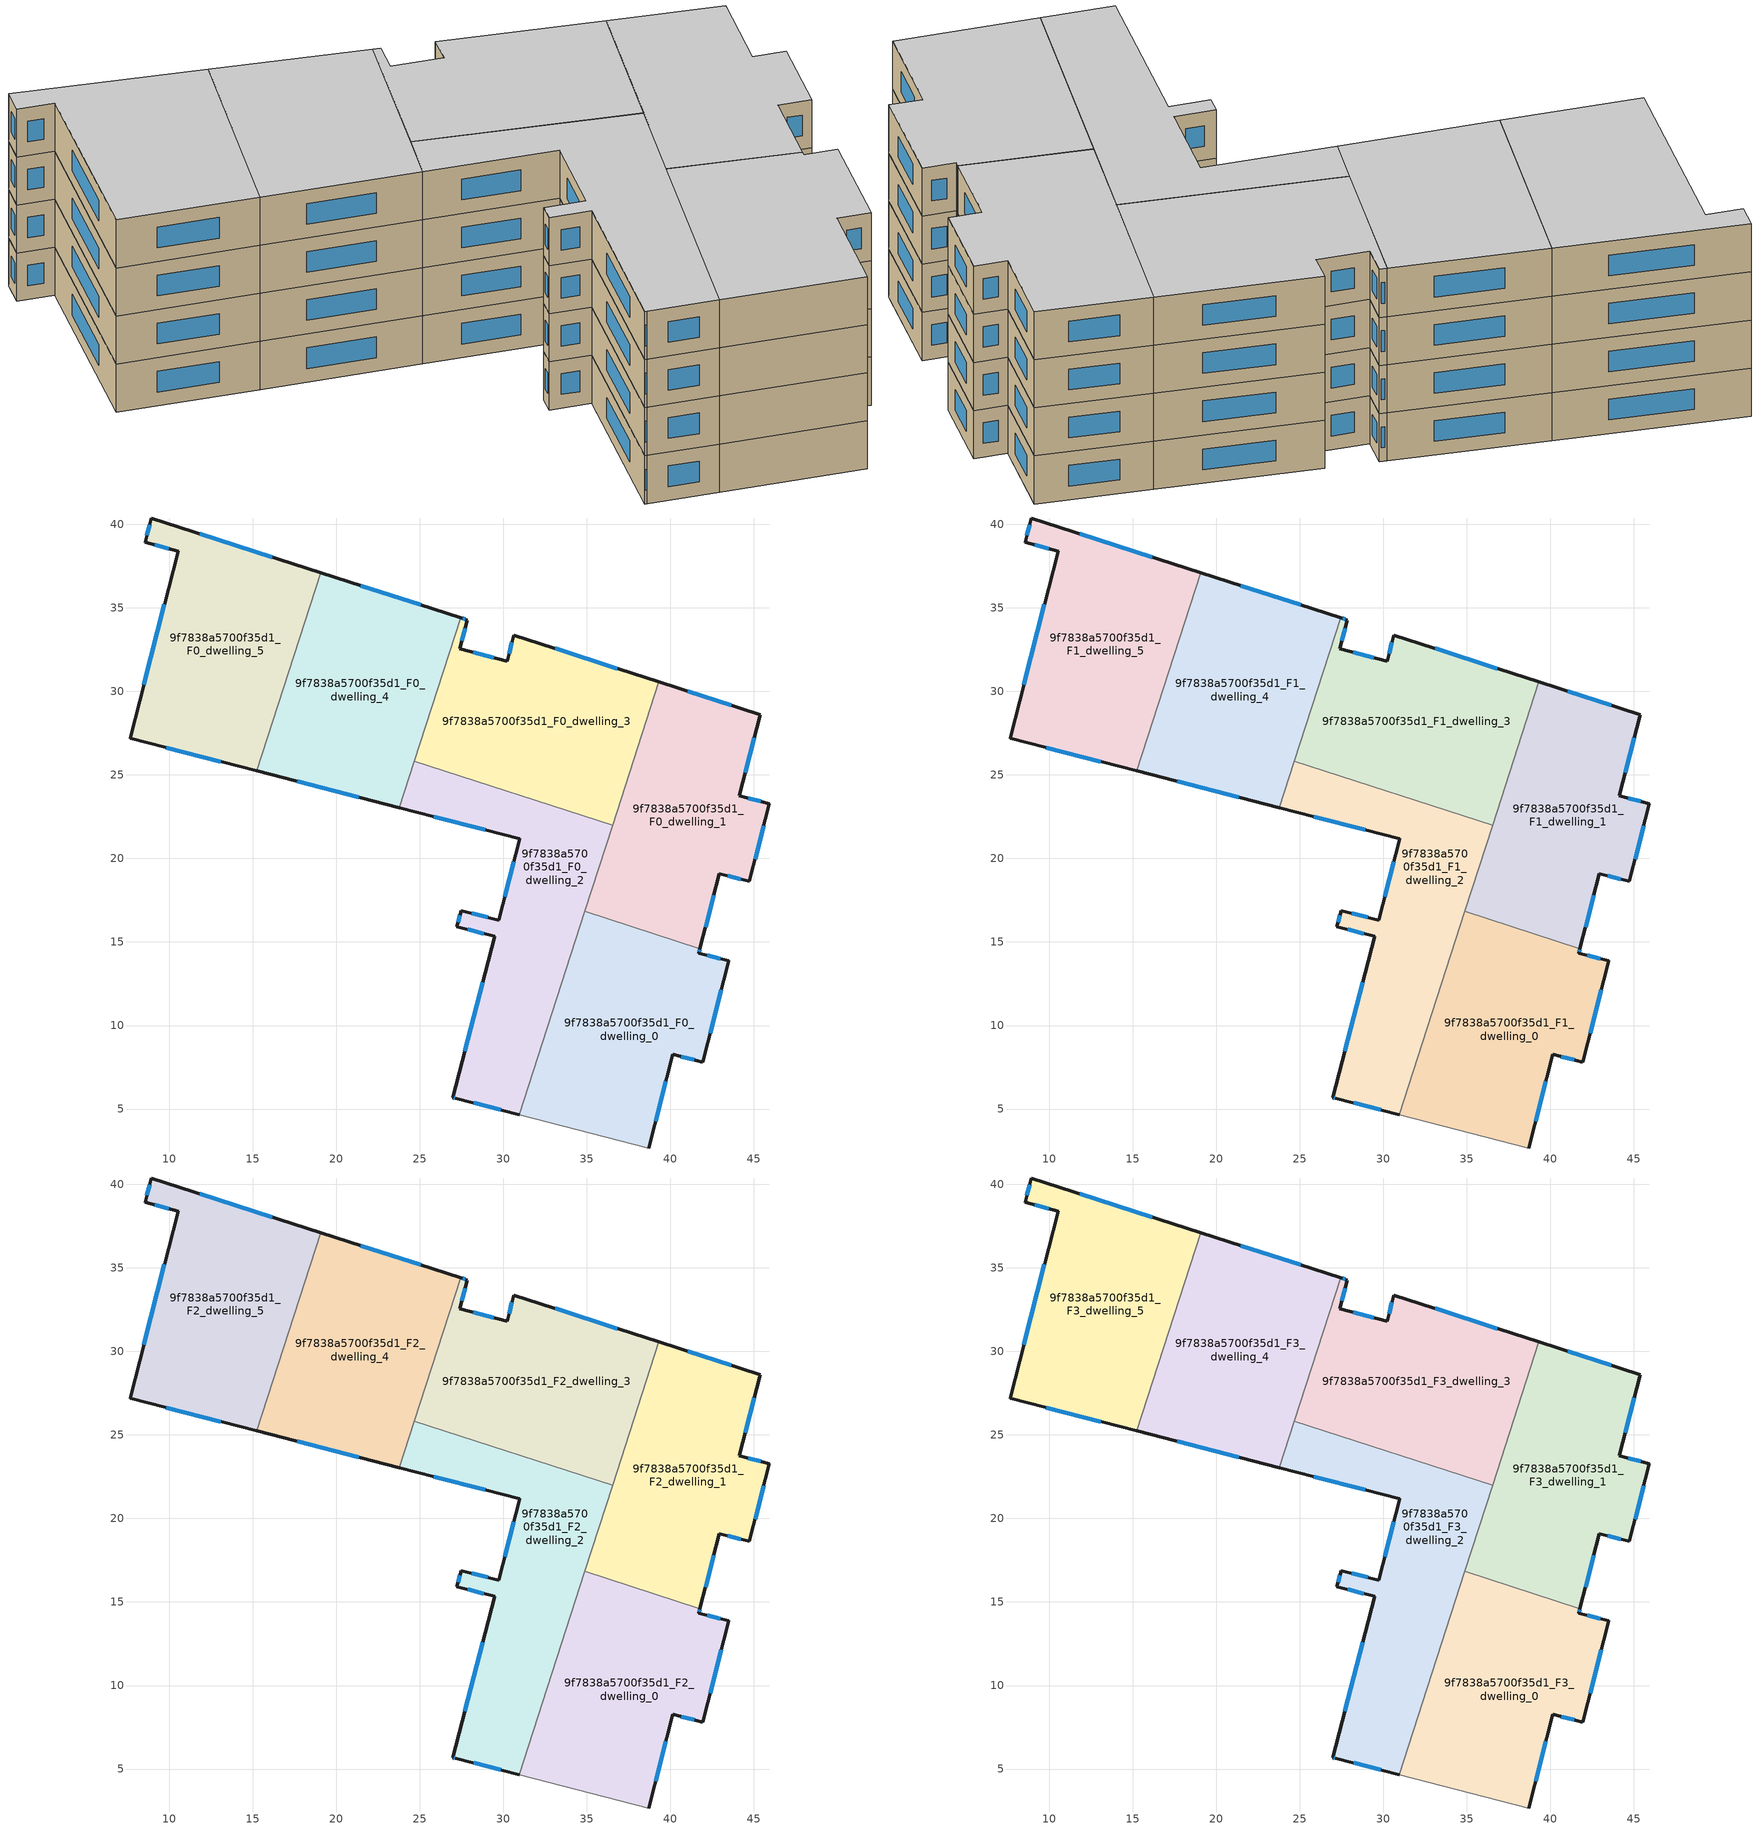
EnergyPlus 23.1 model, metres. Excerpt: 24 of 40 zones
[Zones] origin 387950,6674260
9f7838a5700f35d1_F0_dwelling_0
 floor ground (EU_floor_Construction): 41.78,14.61 41.71,14.33 43.51,13.87 41.95,7.81 40.15,8.27 38.71,2.67 30.95,4.67 34.88,16.83 z0
 wall outside (EU_wall_Construction): 38.71,2.67 40.15,8.27 41.95,7.81 43.51,13.87 41.71,14.33 41.78,14.61 z0:3
 wall adiabatic (EU_wall_Construction): 30.95,4.67 38.71,2.67 z0:3
 wall to 9f7838a5700f35d1_F0_dwelling_1 (EU_wall_Construction): 41.78,14.61 34.88,16.83 z0:3
 wall to 9f7838a5700f35d1_F0_dwelling_2 (EU_wall_Construction): 34.88,16.83 30.95,4.67 z0:3
 window (EU_Window_Construction): 42.4,9.54 43.07,12.14 / 40.66,8.14 41.44,7.94 / 39.12,4.27 39.74,6.67 / 41.73,14.41 41.76,14.53 / 43,14 42.22,14.2 z0.86:2.14
9f7838a5700f35d1_F0_dwelling_1
 floor ground (EU_floor_Construction): 45.4,28.61 44.14,23.75 45.94,23.28 44.74,18.64 42.94,19.09 41.78,14.61 34.88,16.83 39.32,30.57 z0
 wall outside (EU_wall_Construction): 41.78,14.61 42.94,19.09 44.74,18.64 45.94,23.28 44.14,23.75 45.4,28.61 39.32,30.57 z0:3
 wall to 9f7838a5700f35d1_F0_dwelling_3 (EU_wall_Construction): 39.32,30.57 36.55,22 z0:3
 wall to 9f7838a5700f35d1_F0_dwelling_2 (EU_wall_Construction): 36.55,22 34.88,16.83 z0:3
 window (EU_Window_Construction): 43.46,18.96 44.23,18.77 / 42.11,15.89 42.61,17.81 / 43.66,29.17 41.05,30.01 / 44.5,25.14 45.04,27.22 / 45.43,23.42 44.66,23.61 / 45.09,19.96 45.6,21.95 z0.86:2.14
9f7838a5700f35d1_F0_dwelling_2
 floor ground (EU_floor_Construction): 36.55,22 30.95,4.67 27.14,5.65 26.99,5.69 29.48,15.34 27.23,15.92 27.48,16.88 29.73,16.32 30.99,21.19 23.78,23.04 24.68,25.83 z0
 wall outside (EU_wall_Construction): 23.78,23.04 30.99,21.19 29.73,16.32 27.48,16.88 27.23,15.92 29.48,15.34 26.99,5.69 27.14,5.65 30.95,4.67 z0:3
 wall to 9f7838a5700f35d1_F0_dwelling_3 (EU_wall_Construction): 36.55,22 24.68,25.83 z0:3
 wall to 9f7838a5700f35d1_F0_dwelling_4 (EU_wall_Construction): 24.68,25.83 23.78,23.04 z0:3
 window (EU_Window_Construction): 28.77,12.58 27.7,8.44 / 27.88,15.75 28.84,15.5 / 27.41,16.61 27.3,16.19 / 29.09,16.48 28.12,16.72 / 30.63,19.79 30.09,17.71 / 25.84,22.51 28.93,21.72 / 28.23,5.37 29.86,4.95 / 27.03,5.68 27.1,5.66 z0.86:2.14
9f7838a5700f35d1_F0_dwelling_3
 floor ground (EU_floor_Construction): 39.32,30.57 36.55,22 24.68,25.83 27.45,34.41 27.85,34.28 27.4,32.54 30.24,31.82 30.64,33.38 z0
 wall outside (EU_wall_Construction): 39.32,30.57 30.64,33.38 30.24,31.82 27.4,32.54 27.85,34.28 27.45,34.41 z0:3
 wall to 9f7838a5700f35d1_F0_dwelling_4 (EU_wall_Construction): 27.45,34.41 24.68,25.84 z0:3
 window (EU_Window_Construction): 27.53,33.04 27.72,33.78 / 29.43,32.03 28.21,32.34 / 30.52,32.93 30.35,32.27 / 36.84,31.37 33.12,32.57 / 27.74,34.31 27.56,34.37 z0.86:2.14
9f7838a5700f35d1_F0_dwelling_4
 floor ground (EU_floor_Construction): 27.45,34.41 23.78,23.04 15.24,25.25 19.08,37.11 z0
 wall outside (EU_wall_Construction): 15.24,25.25 23.78,23.04 / 27.45,34.41 19.08,37.11 z0:3
 wall to 9f7838a5700f35d1_F0_dwelling_5 (EU_wall_Construction): 19.08,37.11 15.24,25.25 z0:3
 window (EU_Window_Construction): 17.68,24.62 21.34,23.67 / 25.06,35.18 21.47,36.34 z0.86:2.14
9f7838a5700f35d1_F0_dwelling_5
 floor ground (EU_floor_Construction): 19.08,37.11 15.24,25.25 7.66,27.2 10.55,38.41 8.56,38.92 8.94,40.38 z0
 wall outside (EU_wall_Construction): 19.08,37.11 8.94,40.38 8.56,38.92 10.55,38.41 7.66,27.2 15.24,25.25 z0:3
 window (EU_Window_Construction): 8.83,39.97 8.67,39.34 / 16.18,38.04 11.83,39.45 / 9.83,26.64 13.08,25.8 / 9.72,35.21 8.48,30.4 / 9.13,38.77 9.98,38.55 z0.86:2.14
9f7838a5700f35d1_F1_dwelling_0
 floor to 9f7838a5700f35d1_F0_dwelling_0 (EU_floor_Construction): 41.78,14.61 41.71,14.33 43.51,13.87 41.95,7.81 40.15,8.27 38.71,2.67 30.95,4.67 34.88,16.83 z3
 wall outside (EU_wall_Construction): 38.71,2.67 40.15,8.27 41.95,7.81 43.51,13.87 41.71,14.33 41.78,14.61 z3:6
 wall adiabatic (EU_wall_Construction): 30.95,4.67 38.71,2.67 z3:6
 wall to 9f7838a5700f35d1_F1_dwelling_1 (EU_wall_Construction): 41.78,14.61 34.88,16.83 z3:6
 wall to 9f7838a5700f35d1_F1_dwelling_2 (EU_wall_Construction): 34.88,16.83 30.95,4.67 z3:6
 window (EU_Window_Construction): 42.4,9.54 43.07,12.14 / 40.66,8.14 41.44,7.94 / 39.12,4.27 39.74,6.67 / 41.73,14.41 41.76,14.53 / 43,14 42.22,14.2 z3.86:5.14
9f7838a5700f35d1_F1_dwelling_1
 floor to 9f7838a5700f35d1_F0_dwelling_1 (EU_floor_Construction): 45.4,28.61 44.14,23.75 45.94,23.28 44.74,18.64 42.94,19.09 41.78,14.61 34.88,16.83 39.32,30.57 z3
 wall outside (EU_wall_Construction): 41.78,14.61 42.94,19.09 44.74,18.64 45.94,23.28 44.14,23.75 45.4,28.61 39.32,30.57 z3:6
 wall to 9f7838a5700f35d1_F1_dwelling_3 (EU_wall_Construction): 39.32,30.57 36.55,22 z3:6
 wall to 9f7838a5700f35d1_F1_dwelling_2 (EU_wall_Construction): 36.55,22 34.88,16.83 z3:6
 window (EU_Window_Construction): 43.46,18.96 44.23,18.77 / 42.11,15.89 42.61,17.81 / 43.66,29.17 41.05,30.01 / 44.5,25.14 45.04,27.22 / 45.43,23.42 44.66,23.61 / 45.09,19.96 45.6,21.95 z3.86:5.14
9f7838a5700f35d1_F1_dwelling_2
 floor to 9f7838a5700f35d1_F0_dwelling_2 (EU_floor_Construction): 36.55,22 30.95,4.67 27.14,5.65 26.99,5.69 29.48,15.34 27.23,15.92 27.48,16.88 29.73,16.32 30.99,21.19 23.78,23.04 24.68,25.83 z3
 wall outside (EU_wall_Construction): 23.78,23.04 30.99,21.19 29.73,16.32 27.48,16.88 27.23,15.92 29.48,15.34 26.99,5.69 27.14,5.65 30.95,4.67 z3:6
 wall to 9f7838a5700f35d1_F1_dwelling_3 (EU_wall_Construction): 36.55,22 24.68,25.83 z3:6
 wall to 9f7838a5700f35d1_F1_dwelling_4 (EU_wall_Construction): 24.68,25.83 23.78,23.04 z3:6
 window (EU_Window_Construction): 28.77,12.58 27.7,8.44 / 27.88,15.75 28.84,15.5 / 27.41,16.61 27.3,16.19 / 29.09,16.48 28.12,16.72 / 30.63,19.79 30.09,17.71 / 25.84,22.51 28.93,21.72 / 28.23,5.37 29.86,4.95 / 27.03,5.68 27.1,5.66 z3.86:5.14
9f7838a5700f35d1_F1_dwelling_3
 floor to 9f7838a5700f35d1_F0_dwelling_3 (EU_floor_Construction): 39.32,30.57 36.55,22 24.68,25.83 27.45,34.41 27.85,34.28 27.4,32.54 30.24,31.82 30.64,33.38 z3
 wall outside (EU_wall_Construction): 39.32,30.57 30.64,33.38 30.24,31.82 27.4,32.54 27.85,34.28 27.45,34.41 z3:6
 wall to 9f7838a5700f35d1_F1_dwelling_4 (EU_wall_Construction): 27.45,34.41 24.68,25.84 z3:6
 window (EU_Window_Construction): 27.53,33.04 27.72,33.78 / 29.43,32.03 28.21,32.34 / 30.52,32.93 30.35,32.27 / 36.84,31.37 33.12,32.57 / 27.74,34.31 27.56,34.37 z3.86:5.14
9f7838a5700f35d1_F1_dwelling_4
 floor to 9f7838a5700f35d1_F0_dwelling_4 (EU_floor_Construction): 27.45,34.41 23.78,23.04 15.24,25.25 19.08,37.11 z3
 wall outside (EU_wall_Construction): 15.24,25.25 23.78,23.04 / 27.45,34.41 19.08,37.11 z3:6
 wall to 9f7838a5700f35d1_F1_dwelling_5 (EU_wall_Construction): 19.08,37.11 15.24,25.25 z3:6
 window (EU_Window_Construction): 17.68,24.62 21.34,23.67 / 25.06,35.18 21.47,36.34 z3.86:5.14
9f7838a5700f35d1_F1_dwelling_5
 floor to 9f7838a5700f35d1_F0_dwelling_5 (EU_floor_Construction): 19.08,37.11 15.24,25.25 7.66,27.2 10.55,38.41 8.56,38.92 8.94,40.38 z3
 wall outside (EU_wall_Construction): 19.08,37.11 8.94,40.38 8.56,38.92 10.55,38.41 7.66,27.2 15.24,25.25 z3:6
 window (EU_Window_Construction): 8.83,39.97 8.67,39.34 / 16.18,38.04 11.83,39.45 / 9.83,26.64 13.08,25.8 / 9.72,35.21 8.48,30.4 / 9.13,38.77 9.98,38.55 z3.86:5.14
9f7838a5700f35d1_F2_dwelling_0
 floor to 9f7838a5700f35d1_F1_dwelling_0 (EU_floor_Construction): 41.78,14.61 41.71,14.33 43.51,13.87 41.95,7.81 40.15,8.27 38.71,2.67 30.95,4.67 34.88,16.83 z6
 wall outside (EU_wall_Construction): 38.71,2.67 40.15,8.27 41.95,7.81 43.51,13.87 41.71,14.33 41.78,14.61 z6:9
 wall adiabatic (EU_wall_Construction): 30.95,4.67 38.71,2.67 z6:9
 wall to 9f7838a5700f35d1_F2_dwelling_1 (EU_wall_Construction): 41.78,14.61 34.88,16.83 z6:9
 wall to 9f7838a5700f35d1_F2_dwelling_2 (EU_wall_Construction): 34.88,16.83 30.95,4.67 z6:9
 window (EU_Window_Construction): 42.4,9.54 43.07,12.14 / 40.66,8.14 41.44,7.94 / 39.12,4.27 39.74,6.67 / 41.73,14.41 41.76,14.53 / 43,14 42.22,14.2 z6.86:8.14
9f7838a5700f35d1_F2_dwelling_1
 floor to 9f7838a5700f35d1_F1_dwelling_1 (EU_floor_Construction): 45.4,28.61 44.14,23.75 45.94,23.28 44.74,18.64 42.94,19.09 41.78,14.61 34.88,16.83 39.32,30.57 z6
 wall outside (EU_wall_Construction): 41.78,14.61 42.94,19.09 44.74,18.64 45.94,23.28 44.14,23.75 45.4,28.61 39.32,30.57 z6:9
 wall to 9f7838a5700f35d1_F2_dwelling_3 (EU_wall_Construction): 39.32,30.57 36.55,22 z6:9
 wall to 9f7838a5700f35d1_F2_dwelling_2 (EU_wall_Construction): 36.55,22 34.88,16.83 z6:9
 window (EU_Window_Construction): 43.46,18.96 44.23,18.77 / 42.11,15.89 42.61,17.81 / 43.66,29.17 41.05,30.01 / 44.5,25.14 45.04,27.22 / 45.43,23.42 44.66,23.61 / 45.09,19.96 45.6,21.95 z6.86:8.14
9f7838a5700f35d1_F2_dwelling_2
 floor to 9f7838a5700f35d1_F1_dwelling_2 (EU_floor_Construction): 36.55,22 30.95,4.67 27.14,5.65 26.99,5.69 29.48,15.34 27.23,15.92 27.48,16.88 29.73,16.32 30.99,21.19 23.78,23.04 24.68,25.83 z6
 wall outside (EU_wall_Construction): 23.78,23.04 30.99,21.19 29.73,16.32 27.48,16.88 27.23,15.92 29.48,15.34 26.99,5.69 27.14,5.65 30.95,4.67 z6:9
 wall to 9f7838a5700f35d1_F2_dwelling_3 (EU_wall_Construction): 36.55,22 24.68,25.83 z6:9
 wall to 9f7838a5700f35d1_F2_dwelling_4 (EU_wall_Construction): 24.68,25.83 23.78,23.04 z6:9
 window (EU_Window_Construction): 28.77,12.58 27.7,8.44 / 27.88,15.75 28.84,15.5 / 27.41,16.61 27.3,16.19 / 29.09,16.48 28.12,16.72 / 30.63,19.79 30.09,17.71 / 25.84,22.51 28.93,21.72 / 28.23,5.37 29.86,4.95 / 27.03,5.68 27.1,5.66 z6.86:8.14
9f7838a5700f35d1_F2_dwelling_3
 floor to 9f7838a5700f35d1_F1_dwelling_3 (EU_floor_Construction): 39.32,30.57 36.55,22 24.68,25.83 27.45,34.41 27.85,34.28 27.4,32.54 30.24,31.82 30.64,33.38 z6
 wall outside (EU_wall_Construction): 39.32,30.57 30.64,33.38 30.24,31.82 27.4,32.54 27.85,34.28 27.45,34.41 z6:9
 wall to 9f7838a5700f35d1_F2_dwelling_4 (EU_wall_Construction): 27.45,34.41 24.68,25.84 z6:9
 window (EU_Window_Construction): 27.53,33.04 27.72,33.78 / 29.43,32.03 28.21,32.34 / 30.52,32.93 30.35,32.27 / 36.84,31.37 33.12,32.57 / 27.74,34.31 27.56,34.37 z6.86:8.14
9f7838a5700f35d1_F2_dwelling_4
 floor to 9f7838a5700f35d1_F1_dwelling_4 (EU_floor_Construction): 27.45,34.41 23.78,23.04 15.24,25.25 19.08,37.11 z6
 wall outside (EU_wall_Construction): 15.24,25.25 23.78,23.04 / 27.45,34.41 19.08,37.11 z6:9
 wall to 9f7838a5700f35d1_F2_dwelling_5 (EU_wall_Construction): 19.08,37.11 15.24,25.25 z6:9
 window (EU_Window_Construction): 17.68,24.62 21.34,23.67 / 25.06,35.18 21.47,36.34 z6.86:8.14
9f7838a5700f35d1_F2_dwelling_5
 floor to 9f7838a5700f35d1_F1_dwelling_5 (EU_floor_Construction): 19.08,37.11 15.24,25.25 7.66,27.2 10.55,38.41 8.56,38.92 8.94,40.38 z6
 wall outside (EU_wall_Construction): 19.08,37.11 8.94,40.38 8.56,38.92 10.55,38.41 7.66,27.2 15.24,25.25 z6:9
 window (EU_Window_Construction): 8.83,39.97 8.67,39.34 / 16.18,38.04 11.83,39.45 / 9.83,26.64 13.08,25.8 / 9.72,35.21 8.48,30.4 / 9.13,38.77 9.98,38.55 z6.86:8.14
9f7838a5700f35d1_F3_dwelling_0
 floor to 9f7838a5700f35d1_F2_dwelling_0 (EU_floor_Construction): 41.78,14.61 41.71,14.33 43.51,13.87 41.95,7.81 40.15,8.27 38.71,2.67 30.95,4.67 34.88,16.83 z9
 wall outside (EU_wall_Construction): 38.71,2.67 40.15,8.27 41.95,7.81 43.51,13.87 41.71,14.33 41.78,14.61 z9:12
 wall adiabatic (EU_wall_Construction): 30.95,4.67 38.71,2.67 z9:12
 wall to 9f7838a5700f35d1_F3_dwelling_1 (EU_wall_Construction): 41.78,14.61 34.88,16.83 z9:12
 wall to 9f7838a5700f35d1_F3_dwelling_2 (EU_wall_Construction): 34.88,16.83 30.95,4.67 z9:12
 window (EU_Window_Construction): 42.4,9.54 43.07,12.14 / 40.66,8.14 41.44,7.94 / 39.12,4.27 39.74,6.67 / 41.73,14.41 41.76,14.53 / 43,14 42.22,14.2 z9.86:11.14
 ceiling to 9f7838a5700f35d1_F4_dwelling_0 (EU_floor_Construction): 38.71,2.67 40.15,8.27 41.95,7.81 43.51,13.87 41.71,14.33 41.78,14.61 34.88,16.83 30.95,4.67 z12
9f7838a5700f35d1_F3_dwelling_1
 floor to 9f7838a5700f35d1_F2_dwelling_1 (EU_floor_Construction): 45.4,28.61 44.14,23.75 45.94,23.28 44.74,18.64 42.94,19.09 41.78,14.61 34.88,16.83 39.32,30.57 z9
 wall outside (EU_wall_Construction): 41.78,14.61 42.94,19.09 44.74,18.64 45.94,23.28 44.14,23.75 45.4,28.61 39.32,30.57 z9:12
 wall to 9f7838a5700f35d1_F3_dwelling_3 (EU_wall_Construction): 39.32,30.57 36.55,22 z9:12
 wall to 9f7838a5700f35d1_F3_dwelling_2 (EU_wall_Construction): 36.55,22 34.88,16.83 z9:12
 window (EU_Window_Construction): 43.46,18.96 44.23,18.77 / 42.11,15.89 42.61,17.81 / 43.66,29.17 41.05,30.01 / 44.5,25.14 45.04,27.22 / 45.43,23.42 44.66,23.61 / 45.09,19.96 45.6,21.95 z9.86:11.14
 ceiling to 9f7838a5700f35d1_F4_dwelling_1 (EU_floor_Construction): 41.78,14.61 42.94,19.09 44.74,18.64 45.94,23.28 44.14,23.75 45.4,28.61 39.32,30.57 34.88,16.83 z12
9f7838a5700f35d1_F3_dwelling_2
 floor to 9f7838a5700f35d1_F2_dwelling_2 (EU_floor_Construction): 36.55,22 30.95,4.67 27.14,5.65 26.99,5.69 29.48,15.34 27.23,15.92 27.48,16.88 29.73,16.32 30.99,21.19 23.78,23.04 24.68,25.83 z9
 wall outside (EU_wall_Construction): 23.78,23.04 30.99,21.19 29.73,16.32 27.48,16.88 27.23,15.92 29.48,15.34 26.99,5.69 27.14,5.65 30.95,4.67 z9:12
 wall to 9f7838a5700f35d1_F3_dwelling_3 (EU_wall_Construction): 36.55,22 24.68,25.83 z9:12
 wall to 9f7838a5700f35d1_F3_dwelling_4 (EU_wall_Construction): 24.68,25.83 23.78,23.04 z9:12
 window (EU_Window_Construction): 28.77,12.58 27.7,8.44 / 27.88,15.75 28.84,15.5 / 27.41,16.61 27.3,16.19 / 29.09,16.48 28.12,16.72 / 30.63,19.79 30.09,17.71 / 25.84,22.51 28.93,21.72 / 28.23,5.37 29.86,4.95 / 27.03,5.68 27.1,5.66 z9.86:11.14
 ceiling to 9f7838a5700f35d1_F4_dwelling_2 (EU_floor_Construction): 30.95,4.67 36.55,22 24.68,25.83 23.78,23.04 30.99,21.19 29.73,16.32 27.48,16.88 27.23,15.92 29.48,15.34 26.99,5.69 27.14,5.65 z12
9f7838a5700f35d1_F3_dwelling_3
 floor to 9f7838a5700f35d1_F2_dwelling_3 (EU_floor_Construction): 39.32,30.57 36.55,22 24.68,25.83 27.45,34.41 27.85,34.28 27.4,32.54 30.24,31.82 30.64,33.38 z9
 wall outside (EU_wall_Construction): 39.32,30.57 30.64,33.38 30.24,31.82 27.4,32.54 27.85,34.28 27.45,34.41 z9:12
 wall to 9f7838a5700f35d1_F3_dwelling_4 (EU_wall_Construction): 27.45,34.41 24.68,25.84 z9:12
 window (EU_Window_Construction): 27.53,33.04 27.72,33.78 / 29.43,32.03 28.21,32.34 / 30.52,32.93 30.35,32.27 / 36.84,31.37 33.12,32.57 / 27.74,34.31 27.56,34.37 z9.86:11.14
 ceiling to 9f7838a5700f35d1_F4_dwelling_3 (EU_floor_Construction): 36.55,22 39.32,30.57 30.64,33.38 30.24,31.82 27.4,32.54 27.85,34.28 27.45,34.41 24.68,25.83 z12
9f7838a5700f35d1_F3_dwelling_4
 floor to 9f7838a5700f35d1_F2_dwelling_4 (EU_floor_Construction): 27.45,34.41 23.78,23.04 15.24,25.25 19.08,37.11 z9
 wall outside (EU_wall_Construction): 15.24,25.25 23.78,23.04 / 27.45,34.41 19.08,37.11 z9:12
 wall to 9f7838a5700f35d1_F3_dwelling_5 (EU_wall_Construction): 19.08,37.11 15.24,25.25 z9:12
 window (EU_Window_Construction): 17.68,24.62 21.34,23.67 / 25.06,35.18 21.47,36.34 z9.86:11.14
 ceiling to 9f7838a5700f35d1_F4_dwelling_4 (EU_floor_Construction): 23.78,23.04 27.45,34.41 19.08,37.11 15.24,25.25 z12
9f7838a5700f35d1_F3_dwelling_5
 floor to 9f7838a5700f35d1_F2_dwelling_5 (EU_floor_Construction): 19.08,37.11 15.24,25.25 7.66,27.2 10.55,38.41 8.56,38.92 8.94,40.38 z9
 wall outside (EU_wall_Construction): 19.08,37.11 8.94,40.38 8.56,38.92 10.55,38.41 7.66,27.2 15.24,25.25 z9:12
 window (EU_Window_Construction): 8.83,39.97 8.67,39.34 / 16.18,38.04 11.83,39.45 / 9.83,26.64 13.08,25.8 / 9.72,35.21 8.48,30.4 / 9.13,38.77 9.98,38.55 z9.86:11.14
 ceiling to 9f7838a5700f35d1_F4_dwelling_5 (EU_floor_Construction): 15.24,25.25 19.08,37.11 8.94,40.38 8.56,38.92 10.55,38.41 7.66,27.2 z12
[Building]
EU S2 Campaign: North Axis=0; Terrain=City; Solar Distribution=FullExterior
[Site:Location]
Helsinki-Vantaa.AP: Latitude=60.317; Longitude=24.963; Time Zone=2; Elevation=54.6
[SizingPeriod:WeatherFileDays]
AnnualSizingPeriod: Begin Month=1; Begin Day of Month=1; End Month=12; End Day of Month=31; Day of Week for Start Day=Monday; Use Weather File Daylight Saving Period=No; Use Weather File Rain and Snow Indicators=No
[MATERIAL]
EU_InternalMass_Material: Roughness=MediumRough; Thickness=0.1; Conductivity=1; Density=1800; Specific Heat=900; Thermal Absorptance=0.9; Solar Absorptance=0.7; Visible Absorptance=0.7
[MATERIAL:NOMASS] Roughness=MediumRough; Thermal Absorptance=0.9; Solar Absorptance=0.7; Visible Absorptance=0.7
Name | Thermal Resistance
EU_wall_NoMass | 5.91765
EU_floor_NoMass | 6.2875
[WINDOWMATERIAL:SIMPLEGLAZINGSYSTEM]
EU_Window_SimpleGlazing: UFactor=0.994035; Solar Heat Gain Coefficient=0.7; Visible Transmittance=0.7
[CONSTRUCTION]
EU_wall_Construction: EU_wall_NoMass
EU_floor_Construction: EU_floor_NoMass
EU_Window_Construction: EU_Window_SimpleGlazing
EU_InternalMass_Construction: EU_InternalMass_Material
[ZONE] Type=1; Multiplier=1; Ceiling Height=autocalculate; Floor Area=autocalculate; Part of Total Floor Area=Yes
Name | Volume
9f7838a5700f35d1_F0_dwelling_0; 9f7838a5700f35d1_F1_dwelling_0; 9f7838a5700f35d1_F2_dwelling_0; 9f7838a5700f35d1_F3_dwelling_0 | 322.106
9f7838a5700f35d1_F0_dwelling_1; 9f7838a5700f35d1_F1_dwelling_1; 9f7838a5700f35d1_F2_dwelling_1; 9f7838a5700f35d1_F3_dwelling_1 | 322.13
9f7838a5700f35d1_F0_dwelling_2; 9f7838a5700f35d1_F1_dwelling_2; 9f7838a5700f35d1_F2_dwelling_2; 9f7838a5700f35d1_F3_dwelling_2 | 322.129
9f7838a5700f35d1_F0_dwelling_3; 9f7838a5700f35d1_F1_dwelling_3; 9f7838a5700f35d1_F2_dwelling_3; 9f7838a5700f35d1_F3_dwelling_3 | 322.081
9f7838a5700f35d1_F0_dwelling_4; 9f7838a5700f35d1_F1_dwelling_4; 9f7838a5700f35d1_F2_dwelling_4; 9f7838a5700f35d1_F3_dwelling_4 | 322.128
9f7838a5700f35d1_F0_dwelling_5; 9f7838a5700f35d1_F1_dwelling_5; 9f7838a5700f35d1_F2_dwelling_5; 9f7838a5700f35d1_F3_dwelling_5 | 322.115
[INTERNALMASS] Construction=EU_InternalMass_Construction
Name | Zone or ZoneList | Surface Area
9f7838a5700f35d1_F0_dwelling_0_EU_InternalMass | 9f7838a5700f35d1_F0_dwelling_0 | 107.367
9f7838a5700f35d1_F0_dwelling_1_EU_InternalMass | 9f7838a5700f35d1_F0_dwelling_1 | 107.376
9f7838a5700f35d1_F0_dwelling_2_EU_InternalMass | 9f7838a5700f35d1_F0_dwelling_2 | 107.377
9f7838a5700f35d1_F0_dwelling_3_EU_InternalMass | 9f7838a5700f35d1_F0_dwelling_3 | 107.361
9f7838a5700f35d1_F0_dwelling_4_EU_InternalMass | 9f7838a5700f35d1_F0_dwelling_4 | 107.376
9f7838a5700f35d1_F0_dwelling_5_EU_InternalMass | 9f7838a5700f35d1_F0_dwelling_5 | 107.372
9f7838a5700f35d1_F1_dwelling_0_EU_InternalMass | 9f7838a5700f35d1_F1_dwelling_0 | 107.367
9f7838a5700f35d1_F1_dwelling_1_EU_InternalMass | 9f7838a5700f35d1_F1_dwelling_1 | 107.376
9f7838a5700f35d1_F1_dwelling_2_EU_InternalMass | 9f7838a5700f35d1_F1_dwelling_2 | 107.377
9f7838a5700f35d1_F1_dwelling_3_EU_InternalMass | 9f7838a5700f35d1_F1_dwelling_3 | 107.361
9f7838a5700f35d1_F1_dwelling_4_EU_InternalMass | 9f7838a5700f35d1_F1_dwelling_4 | 107.376
9f7838a5700f35d1_F1_dwelling_5_EU_InternalMass | 9f7838a5700f35d1_F1_dwelling_5 | 107.372
9f7838a5700f35d1_F2_dwelling_0_EU_InternalMass | 9f7838a5700f35d1_F2_dwelling_0 | 107.367
9f7838a5700f35d1_F2_dwelling_1_EU_InternalMass | 9f7838a5700f35d1_F2_dwelling_1 | 107.376
9f7838a5700f35d1_F2_dwelling_2_EU_InternalMass | 9f7838a5700f35d1_F2_dwelling_2 | 107.377
9f7838a5700f35d1_F2_dwelling_3_EU_InternalMass | 9f7838a5700f35d1_F2_dwelling_3 | 107.361
9f7838a5700f35d1_F2_dwelling_4_EU_InternalMass | 9f7838a5700f35d1_F2_dwelling_4 | 107.376
9f7838a5700f35d1_F2_dwelling_5_EU_InternalMass | 9f7838a5700f35d1_F2_dwelling_5 | 107.372
9f7838a5700f35d1_F3_dwelling_0_EU_InternalMass | 9f7838a5700f35d1_F3_dwelling_0 | 107.367
9f7838a5700f35d1_F3_dwelling_1_EU_InternalMass | 9f7838a5700f35d1_F3_dwelling_1 | 107.376
9f7838a5700f35d1_F3_dwelling_2_EU_InternalMass | 9f7838a5700f35d1_F3_dwelling_2 | 107.377
9f7838a5700f35d1_F3_dwelling_3_EU_InternalMass | 9f7838a5700f35d1_F3_dwelling_3 | 107.361
9f7838a5700f35d1_F3_dwelling_4_EU_InternalMass | 9f7838a5700f35d1_F3_dwelling_4 | 107.376
9f7838a5700f35d1_F3_dwelling_5_EU_InternalMass | 9f7838a5700f35d1_F3_dwelling_5 | 107.372
[OTHEREQUIPMENT] Fuel Type=Electricity; Design Level Calculation Method=Watts/Area; Power per Zone Floor Area=1; Fraction Latent=0; Fraction Radiant=0; Fraction Lost=0; Carbon Dioxide Generation Rate=0; EndUse Subcategory=EU_Step8_InternalGains
Name | Zone or ZoneList or Space or SpaceList | Schedule
EU_Step8_InternalGain_9f7838a5700f35d1_F0_dwelling_0_f000 | 9f7838a5700f35d1_F0_dwelling_0 | EU_Step8_GainSchedule_9f7838a5700f35d1_F0_dwelling_0_f000
EU_Step8_InternalGain_9f7838a5700f35d1_F0_dwelling_1_f000 | 9f7838a5700f35d1_F0_dwelling_1 | EU_Step8_GainSchedule_9f7838a5700f35d1_F0_dwelling_1_f000
EU_Step8_InternalGain_9f7838a5700f35d1_F0_dwelling_2_f000 | 9f7838a5700f35d1_F0_dwelling_2 | EU_Step8_GainSchedule_9f7838a5700f35d1_F0_dwelling_2_f000
EU_Step8_InternalGain_9f7838a5700f35d1_F0_dwelling_3_f000 | 9f7838a5700f35d1_F0_dwelling_3 | EU_Step8_GainSchedule_9f7838a5700f35d1_F0_dwelling_3_f000
EU_Step8_InternalGain_9f7838a5700f35d1_F0_dwelling_4_f000 | 9f7838a5700f35d1_F0_dwelling_4 | EU_Step8_GainSchedule_9f7838a5700f35d1_F0_dwelling_4_f000
EU_Step8_InternalGain_9f7838a5700f35d1_F0_dwelling_5_f000 | 9f7838a5700f35d1_F0_dwelling_5 | EU_Step8_GainSchedule_9f7838a5700f35d1_F0_dwelling_5_f000
EU_Step8_InternalGain_9f7838a5700f35d1_F1_dwelling_0_f000 | 9f7838a5700f35d1_F1_dwelling_0 | EU_Step8_GainSchedule_9f7838a5700f35d1_F1_dwelling_0_f000
EU_Step8_InternalGain_9f7838a5700f35d1_F1_dwelling_1_f000 | 9f7838a5700f35d1_F1_dwelling_1 | EU_Step8_GainSchedule_9f7838a5700f35d1_F1_dwelling_1_f000
EU_Step8_InternalGain_9f7838a5700f35d1_F1_dwelling_2_f000 | 9f7838a5700f35d1_F1_dwelling_2 | EU_Step8_GainSchedule_9f7838a5700f35d1_F1_dwelling_2_f000
EU_Step8_InternalGain_9f7838a5700f35d1_F1_dwelling_3_f000 | 9f7838a5700f35d1_F1_dwelling_3 | EU_Step8_GainSchedule_9f7838a5700f35d1_F1_dwelling_3_f000
EU_Step8_InternalGain_9f7838a5700f35d1_F1_dwelling_4_f000 | 9f7838a5700f35d1_F1_dwelling_4 | EU_Step8_GainSchedule_9f7838a5700f35d1_F1_dwelling_4_f000
EU_Step8_InternalGain_9f7838a5700f35d1_F1_dwelling_5_f000 | 9f7838a5700f35d1_F1_dwelling_5 | EU_Step8_GainSchedule_9f7838a5700f35d1_F1_dwelling_5_f000
EU_Step8_InternalGain_9f7838a5700f35d1_F2_dwelling_0_f000 | 9f7838a5700f35d1_F2_dwelling_0 | EU_Step8_GainSchedule_9f7838a5700f35d1_F2_dwelling_0_f000
EU_Step8_InternalGain_9f7838a5700f35d1_F2_dwelling_1_f000 | 9f7838a5700f35d1_F2_dwelling_1 | EU_Step8_GainSchedule_9f7838a5700f35d1_F2_dwelling_1_f000
EU_Step8_InternalGain_9f7838a5700f35d1_F2_dwelling_2_f000 | 9f7838a5700f35d1_F2_dwelling_2 | EU_Step8_GainSchedule_9f7838a5700f35d1_F2_dwelling_2_f000
EU_Step8_InternalGain_9f7838a5700f35d1_F2_dwelling_3_f000 | 9f7838a5700f35d1_F2_dwelling_3 | EU_Step8_GainSchedule_9f7838a5700f35d1_F2_dwelling_3_f000
EU_Step8_InternalGain_9f7838a5700f35d1_F2_dwelling_4_f000 | 9f7838a5700f35d1_F2_dwelling_4 | EU_Step8_GainSchedule_9f7838a5700f35d1_F2_dwelling_4_f000
EU_Step8_InternalGain_9f7838a5700f35d1_F2_dwelling_5_f000 | 9f7838a5700f35d1_F2_dwelling_5 | EU_Step8_GainSchedule_9f7838a5700f35d1_F2_dwelling_5_f000
EU_Step8_InternalGain_9f7838a5700f35d1_F3_dwelling_0_f000 | 9f7838a5700f35d1_F3_dwelling_0 | EU_Step8_GainSchedule_9f7838a5700f35d1_F3_dwelling_0_f000
EU_Step8_InternalGain_9f7838a5700f35d1_F3_dwelling_1_f000 | 9f7838a5700f35d1_F3_dwelling_1 | EU_Step8_GainSchedule_9f7838a5700f35d1_F3_dwelling_1_f000
EU_Step8_InternalGain_9f7838a5700f35d1_F3_dwelling_2_f000 | 9f7838a5700f35d1_F3_dwelling_2 | EU_Step8_GainSchedule_9f7838a5700f35d1_F3_dwelling_2_f000
EU_Step8_InternalGain_9f7838a5700f35d1_F3_dwelling_3_f000 | 9f7838a5700f35d1_F3_dwelling_3 | EU_Step8_GainSchedule_9f7838a5700f35d1_F3_dwelling_3_f000
EU_Step8_InternalGain_9f7838a5700f35d1_F3_dwelling_4_f000 | 9f7838a5700f35d1_F3_dwelling_4 | EU_Step8_GainSchedule_9f7838a5700f35d1_F3_dwelling_4_f000
EU_Step8_InternalGain_9f7838a5700f35d1_F3_dwelling_5_f000 | 9f7838a5700f35d1_F3_dwelling_5 | EU_Step8_GainSchedule_9f7838a5700f35d1_F3_dwelling_5_f000
[ZONEVENTILATION:DESIGNFLOWRATE] Schedule=EU_AlwaysOn; Design Flow Rate Calculation Method=AirChanges/Hour; Air Changes per Hour=0.596421; Ventilation Type=Natural; Fan Pressure Rise=0; Fan Total Efficiency=1; Constant Term Coefficient=1; Temperature Term Coefficient=0; Velocity Term Coefficient=0; Velocity Squared Term Coefficient=0; Minimum Indoor Temperature=-100; Maximum Indoor Temperature=100; Delta Temperature=-100; Minimum Outdoor Temperature=-100; Maximum Outdoor Temperature=100; Maximum Wind Speed=40
Name | Zone or ZoneList or Space or SpaceList
EU_ConstantAir_9f7838a5700f35d1_F0_dwelling_0 | 9f7838a5700f35d1_F0_dwelling_0
EU_ConstantAir_9f7838a5700f35d1_F0_dwelling_1 | 9f7838a5700f35d1_F0_dwelling_1
EU_ConstantAir_9f7838a5700f35d1_F0_dwelling_2 | 9f7838a5700f35d1_F0_dwelling_2
EU_ConstantAir_9f7838a5700f35d1_F0_dwelling_3 | 9f7838a5700f35d1_F0_dwelling_3
EU_ConstantAir_9f7838a5700f35d1_F0_dwelling_4 | 9f7838a5700f35d1_F0_dwelling_4
EU_ConstantAir_9f7838a5700f35d1_F0_dwelling_5 | 9f7838a5700f35d1_F0_dwelling_5
EU_ConstantAir_9f7838a5700f35d1_F1_dwelling_0 | 9f7838a5700f35d1_F1_dwelling_0
EU_ConstantAir_9f7838a5700f35d1_F1_dwelling_1 | 9f7838a5700f35d1_F1_dwelling_1
EU_ConstantAir_9f7838a5700f35d1_F1_dwelling_2 | 9f7838a5700f35d1_F1_dwelling_2
EU_ConstantAir_9f7838a5700f35d1_F1_dwelling_3 | 9f7838a5700f35d1_F1_dwelling_3
EU_ConstantAir_9f7838a5700f35d1_F1_dwelling_4 | 9f7838a5700f35d1_F1_dwelling_4
EU_ConstantAir_9f7838a5700f35d1_F1_dwelling_5 | 9f7838a5700f35d1_F1_dwelling_5
EU_ConstantAir_9f7838a5700f35d1_F2_dwelling_0 | 9f7838a5700f35d1_F2_dwelling_0
EU_ConstantAir_9f7838a5700f35d1_F2_dwelling_1 | 9f7838a5700f35d1_F2_dwelling_1
EU_ConstantAir_9f7838a5700f35d1_F2_dwelling_2 | 9f7838a5700f35d1_F2_dwelling_2
EU_ConstantAir_9f7838a5700f35d1_F2_dwelling_3 | 9f7838a5700f35d1_F2_dwelling_3
EU_ConstantAir_9f7838a5700f35d1_F2_dwelling_4 | 9f7838a5700f35d1_F2_dwelling_4
EU_ConstantAir_9f7838a5700f35d1_F2_dwelling_5 | 9f7838a5700f35d1_F2_dwelling_5
EU_ConstantAir_9f7838a5700f35d1_F3_dwelling_0 | 9f7838a5700f35d1_F3_dwelling_0
EU_ConstantAir_9f7838a5700f35d1_F3_dwelling_1 | 9f7838a5700f35d1_F3_dwelling_1
EU_ConstantAir_9f7838a5700f35d1_F3_dwelling_2 | 9f7838a5700f35d1_F3_dwelling_2
EU_ConstantAir_9f7838a5700f35d1_F3_dwelling_3 | 9f7838a5700f35d1_F3_dwelling_3
EU_ConstantAir_9f7838a5700f35d1_F3_dwelling_4 | 9f7838a5700f35d1_F3_dwelling_4
EU_ConstantAir_9f7838a5700f35d1_F3_dwelling_5 | 9f7838a5700f35d1_F3_dwelling_5
[HVACTEMPLATE:THERMOSTAT] Constant Heating Setpoint=20; Constant Cooling Setpoint=50
EU_HeatOnly_9f7838a5700f35d1_F0_dwelling_0; EU_HeatOnly_9f7838a5700f35d1_F0_dwelling_1; EU_HeatOnly_9f7838a5700f35d1_F0_dwelling_2; EU_HeatOnly_9f7838a5700f35d1_F0_dwelling_3; EU_HeatOnly_9f7838a5700f35d1_F0_dwelling_4; EU_HeatOnly_9f7838a5700f35d1_F0_dwelling_5; EU_HeatOnly_9f7838a5700f35d1_F1_dwelling_0; EU_HeatOnly_9f7838a5700f35d1_F1_dwelling_1; EU_HeatOnly_9f7838a5700f35d1_F1_dwelling_2; EU_HeatOnly_9f7838a5700f35d1_F1_dwelling_3; EU_HeatOnly_9f7838a5700f35d1_F1_dwelling_4; EU_HeatOnly_9f7838a5700f35d1_F1_dwelling_5; EU_HeatOnly_9f7838a5700f35d1_F2_dwelling_0; EU_HeatOnly_9f7838a5700f35d1_F2_dwelling_1; EU_HeatOnly_9f7838a5700f35d1_F2_dwelling_2; EU_HeatOnly_9f7838a5700f35d1_F2_dwelling_3; EU_HeatOnly_9f7838a5700f35d1_F2_dwelling_4; EU_HeatOnly_9f7838a5700f35d1_F2_dwelling_5; EU_HeatOnly_9f7838a5700f35d1_F3_dwelling_0; EU_HeatOnly_9f7838a5700f35d1_F3_dwelling_1; EU_HeatOnly_9f7838a5700f35d1_F3_dwelling_2; EU_HeatOnly_9f7838a5700f35d1_F3_dwelling_3; EU_HeatOnly_9f7838a5700f35d1_F3_dwelling_4; EU_HeatOnly_9f7838a5700f35d1_F3_dwelling_5; EU_HeatOnly_9f7838a5700f35d1_F4_dwelling_0; EU_HeatOnly_9f7838a5700f35d1_F4_dwelling_1; EU_HeatOnly_9f7838a5700f35d1_F4_dwelling_2; EU_HeatOnly_9f7838a5700f35d1_F4_dwelling_3; EU_HeatOnly_9f7838a5700f35d1_F4_dwelling_4; EU_HeatOnly_9f7838a5700f35d1_F4_dwelling_5; EU_HeatOnly_9f7838a5700f35d1_F5_dwelling_0; EU_HeatOnly_9f7838a5700f35d1_F5_dwelling_1; EU_HeatOnly_9f7838a5700f35d1_F5_dwelling_2; EU_HeatOnly_9f7838a5700f35d1_F5_dwelling_3; EU_HeatOnly_9f7838a5700f35d1_F5_dwelling_4; EU_HeatOnly_9f7838a5700f35d1_F6_dwelling_0; EU_HeatOnly_9f7838a5700f35d1_F6_dwelling_1; EU_HeatOnly_9f7838a5700f35d1_F6_dwelling_2; EU_HeatOnly_9f7838a5700f35d1_F6_dwelling_3; EU_HeatOnly_9f7838a5700f35d1_F6_dwelling_4
[HVACTEMPLATE:ZONE:IDEALLOADSAIRSYSTEM] System Availability Schedule=EU_AlwaysOn; Maximum Heating Supply Air Temperature=50; Minimum Cooling Supply Air Temperature=13; Maximum Heating Supply Air Humidity Ratio=0.0156; Minimum Cooling Supply Air Humidity Ratio=0.0077; Heating Limit=NoLimit; Cooling Limit=NoLimit; Heating Availability Schedule=EU_AlwaysOn; Cooling Availability Schedule=EU_CoolingOff; Dehumidification Control Type=ConstantSensibleHeatRatio; Cooling Sensible Heat Ratio=0.7; Dehumidification Setpoint=60; Humidification Control Type=None; Humidification Setpoint=30; Outdoor Air Method=None; Outdoor Air Flow Rate per Person=0.00944; Outdoor Air Flow Rate per Zone Floor Area=0; Outdoor Air Flow Rate per Zone=0; Demand Controlled Ventilation Type=None; Outdoor Air Economizer Type=NoEconomizer; Heat Recovery Type=None; Sensible Heat Recovery Effectiveness=0.7; Latent Heat Recovery Effectiveness=0.65
Name | Template Thermostat
9f7838a5700f35d1_F0_dwelling_0 | EU_HeatOnly_9f7838a5700f35d1_F0_dwelling_0
9f7838a5700f35d1_F0_dwelling_1 | EU_HeatOnly_9f7838a5700f35d1_F0_dwelling_1
9f7838a5700f35d1_F0_dwelling_2 | EU_HeatOnly_9f7838a5700f35d1_F0_dwelling_2
9f7838a5700f35d1_F0_dwelling_3 | EU_HeatOnly_9f7838a5700f35d1_F0_dwelling_3
9f7838a5700f35d1_F0_dwelling_4 | EU_HeatOnly_9f7838a5700f35d1_F0_dwelling_4
9f7838a5700f35d1_F0_dwelling_5 | EU_HeatOnly_9f7838a5700f35d1_F0_dwelling_5
9f7838a5700f35d1_F1_dwelling_0 | EU_HeatOnly_9f7838a5700f35d1_F1_dwelling_0
9f7838a5700f35d1_F1_dwelling_1 | EU_HeatOnly_9f7838a5700f35d1_F1_dwelling_1
9f7838a5700f35d1_F1_dwelling_2 | EU_HeatOnly_9f7838a5700f35d1_F1_dwelling_2
9f7838a5700f35d1_F1_dwelling_3 | EU_HeatOnly_9f7838a5700f35d1_F1_dwelling_3
9f7838a5700f35d1_F1_dwelling_4 | EU_HeatOnly_9f7838a5700f35d1_F1_dwelling_4
9f7838a5700f35d1_F1_dwelling_5 | EU_HeatOnly_9f7838a5700f35d1_F1_dwelling_5
9f7838a5700f35d1_F2_dwelling_0 | EU_HeatOnly_9f7838a5700f35d1_F2_dwelling_0
9f7838a5700f35d1_F2_dwelling_1 | EU_HeatOnly_9f7838a5700f35d1_F2_dwelling_1
9f7838a5700f35d1_F2_dwelling_2 | EU_HeatOnly_9f7838a5700f35d1_F2_dwelling_2
9f7838a5700f35d1_F2_dwelling_3 | EU_HeatOnly_9f7838a5700f35d1_F2_dwelling_3
9f7838a5700f35d1_F2_dwelling_4 | EU_HeatOnly_9f7838a5700f35d1_F2_dwelling_4
9f7838a5700f35d1_F2_dwelling_5 | EU_HeatOnly_9f7838a5700f35d1_F2_dwelling_5
9f7838a5700f35d1_F3_dwelling_0 | EU_HeatOnly_9f7838a5700f35d1_F3_dwelling_0
9f7838a5700f35d1_F3_dwelling_1 | EU_HeatOnly_9f7838a5700f35d1_F3_dwelling_1
9f7838a5700f35d1_F3_dwelling_2 | EU_HeatOnly_9f7838a5700f35d1_F3_dwelling_2
9f7838a5700f35d1_F3_dwelling_3 | EU_HeatOnly_9f7838a5700f35d1_F3_dwelling_3
9f7838a5700f35d1_F3_dwelling_4 | EU_HeatOnly_9f7838a5700f35d1_F3_dwelling_4
9f7838a5700f35d1_F3_dwelling_5 | EU_HeatOnly_9f7838a5700f35d1_F3_dwelling_5
[SIZING:ZONE] Zone Cooling Design Supply Air Temperature Input Method=SupplyAirTemperature; Zone Cooling Design Supply Air Temperature=13; Zone Heating Design Supply Air Temperature Input Method=SupplyAirTemperature; Zone Heating Design Supply Air Temperature=50; Zone Cooling Design Supply Air Humidity Ratio=0.008; Zone Heating Design Supply Air Humidity Ratio=0.008; Cooling Design Air Flow Method=DesignDay; Cooling Design Air Flow Rate=0; Cooling Minimum Air Flow per Zone Floor Area=0.000762; Cooling Minimum Air Flow=0; Cooling Minimum Air Flow Fraction=0.2; Heating Design Air Flow Method=DesignDay; Heating Design Air Flow Rate=0; Heating Maximum Air Flow per Zone Floor Area=0.002032; Heating Maximum Air Flow=0.141576; Heating Maximum Air Flow Fraction=0.3; Account for Dedicated Outdoor Air System=No; Dedicated Outdoor Air System Control Strategy=NeutralSupplyAir; Dedicated Outdoor Air Low Setpoint Temperature for Design=autosize; Dedicated Outdoor Air High Setpoint Temperature for Design=autosize; Zone Load Sizing Method=Sensible Load Only No Latent Load; Zone Latent Cooling Design Supply Air Humidity Ratio Input Method=HumidityRatioDifference; Zone Cooling Design Supply Air Humidity Ratio Difference=0.005; Zone Latent Heating Design Supply Air Humidity Ratio Input Method=HumidityRatioDifference; Zone Humidification Design Supply Air Humidity Ratio Difference=0.005
9f7838a5700f35d1_F0_dwelling_0; 9f7838a5700f35d1_F0_dwelling_1; 9f7838a5700f35d1_F0_dwelling_2; 9f7838a5700f35d1_F0_dwelling_3; 9f7838a5700f35d1_F0_dwelling_4; 9f7838a5700f35d1_F0_dwelling_5; 9f7838a5700f35d1_F1_dwelling_0; 9f7838a5700f35d1_F1_dwelling_1; 9f7838a5700f35d1_F1_dwelling_2; 9f7838a5700f35d1_F1_dwelling_3; 9f7838a5700f35d1_F1_dwelling_4; 9f7838a5700f35d1_F1_dwelling_5; 9f7838a5700f35d1_F2_dwelling_0; 9f7838a5700f35d1_F2_dwelling_1; 9f7838a5700f35d1_F2_dwelling_2; 9f7838a5700f35d1_F2_dwelling_3; 9f7838a5700f35d1_F2_dwelling_4; 9f7838a5700f35d1_F2_dwelling_5; 9f7838a5700f35d1_F3_dwelling_0; 9f7838a5700f35d1_F3_dwelling_1; 9f7838a5700f35d1_F3_dwelling_2; 9f7838a5700f35d1_F3_dwelling_3; 9f7838a5700f35d1_F3_dwelling_4; 9f7838a5700f35d1_F3_dwelling_5
[SCHEDULE:CONSTANT]
Name | Hourly Value
EU_AlwaysOn | 1
EU_CoolingOff | 0
[SCHEDULE:FILE] Column Number=1; Rows to Skip at Top=0; Number of Hours of Data=8760; Column Separator=Comma; Interpolate to Timestep=No; Minutes per Item=60; Adjust Schedule for Daylight Savings=Yes
Name | File
EU_Step8_GainSchedule_9f7838a5700f35d1_F0_dwelling_0_f000 | ../../schedules/9f7838a5700f35d1/9f7838a5700f35d1_F0_dwelling_0_f000_gain.csv
EU_Step8_GainSchedule_9f7838a5700f35d1_F0_dwelling_1_f000 | ../../schedules/9f7838a5700f35d1/9f7838a5700f35d1_F0_dwelling_1_f000_gain.csv
EU_Step8_GainSchedule_9f7838a5700f35d1_F0_dwelling_2_f000 | ../../schedules/9f7838a5700f35d1/9f7838a5700f35d1_F0_dwelling_2_f000_gain.csv
EU_Step8_GainSchedule_9f7838a5700f35d1_F0_dwelling_3_f000 | ../../schedules/9f7838a5700f35d1/9f7838a5700f35d1_F0_dwelling_3_f000_gain.csv
EU_Step8_GainSchedule_9f7838a5700f35d1_F0_dwelling_4_f000 | ../../schedules/9f7838a5700f35d1/9f7838a5700f35d1_F0_dwelling_4_f000_gain.csv
EU_Step8_GainSchedule_9f7838a5700f35d1_F0_dwelling_5_f000 | ../../schedules/9f7838a5700f35d1/9f7838a5700f35d1_F0_dwelling_5_f000_gain.csv
EU_Step8_GainSchedule_9f7838a5700f35d1_F1_dwelling_0_f000 | ../../schedules/9f7838a5700f35d1/9f7838a5700f35d1_F1_dwelling_0_f000_gain.csv
EU_Step8_GainSchedule_9f7838a5700f35d1_F1_dwelling_1_f000 | ../../schedules/9f7838a5700f35d1/9f7838a5700f35d1_F1_dwelling_1_f000_gain.csv
EU_Step8_GainSchedule_9f7838a5700f35d1_F1_dwelling_2_f000 | ../../schedules/9f7838a5700f35d1/9f7838a5700f35d1_F1_dwelling_2_f000_gain.csv
EU_Step8_GainSchedule_9f7838a5700f35d1_F1_dwelling_3_f000 | ../../schedules/9f7838a5700f35d1/9f7838a5700f35d1_F1_dwelling_3_f000_gain.csv
EU_Step8_GainSchedule_9f7838a5700f35d1_F1_dwelling_4_f000 | ../../schedules/9f7838a5700f35d1/9f7838a5700f35d1_F1_dwelling_4_f000_gain.csv
EU_Step8_GainSchedule_9f7838a5700f35d1_F1_dwelling_5_f000 | ../../schedules/9f7838a5700f35d1/9f7838a5700f35d1_F1_dwelling_5_f000_gain.csv
EU_Step8_GainSchedule_9f7838a5700f35d1_F2_dwelling_0_f000 | ../../schedules/9f7838a5700f35d1/9f7838a5700f35d1_F2_dwelling_0_f000_gain.csv
EU_Step8_GainSchedule_9f7838a5700f35d1_F2_dwelling_1_f000 | ../../schedules/9f7838a5700f35d1/9f7838a5700f35d1_F2_dwelling_1_f000_gain.csv
EU_Step8_GainSchedule_9f7838a5700f35d1_F2_dwelling_2_f000 | ../../schedules/9f7838a5700f35d1/9f7838a5700f35d1_F2_dwelling_2_f000_gain.csv
EU_Step8_GainSchedule_9f7838a5700f35d1_F2_dwelling_3_f000 | ../../schedules/9f7838a5700f35d1/9f7838a5700f35d1_F2_dwelling_3_f000_gain.csv
EU_Step8_GainSchedule_9f7838a5700f35d1_F2_dwelling_4_f000 | ../../schedules/9f7838a5700f35d1/9f7838a5700f35d1_F2_dwelling_4_f000_gain.csv
EU_Step8_GainSchedule_9f7838a5700f35d1_F2_dwelling_5_f000 | ../../schedules/9f7838a5700f35d1/9f7838a5700f35d1_F2_dwelling_5_f000_gain.csv
EU_Step8_GainSchedule_9f7838a5700f35d1_F3_dwelling_0_f000 | ../../schedules/9f7838a5700f35d1/9f7838a5700f35d1_F3_dwelling_0_f000_gain.csv
EU_Step8_GainSchedule_9f7838a5700f35d1_F3_dwelling_1_f000 | ../../schedules/9f7838a5700f35d1/9f7838a5700f35d1_F3_dwelling_1_f000_gain.csv
EU_Step8_GainSchedule_9f7838a5700f35d1_F3_dwelling_2_f000 | ../../schedules/9f7838a5700f35d1/9f7838a5700f35d1_F3_dwelling_2_f000_gain.csv
EU_Step8_GainSchedule_9f7838a5700f35d1_F3_dwelling_3_f000 | ../../schedules/9f7838a5700f35d1/9f7838a5700f35d1_F3_dwelling_3_f000_gain.csv
EU_Step8_GainSchedule_9f7838a5700f35d1_F3_dwelling_4_f000 | ../../schedules/9f7838a5700f35d1/9f7838a5700f35d1_F3_dwelling_4_f000_gain.csv
EU_Step8_GainSchedule_9f7838a5700f35d1_F3_dwelling_5_f000 | ../../schedules/9f7838a5700f35d1/9f7838a5700f35d1_F3_dwelling_5_f000_gain.csv
